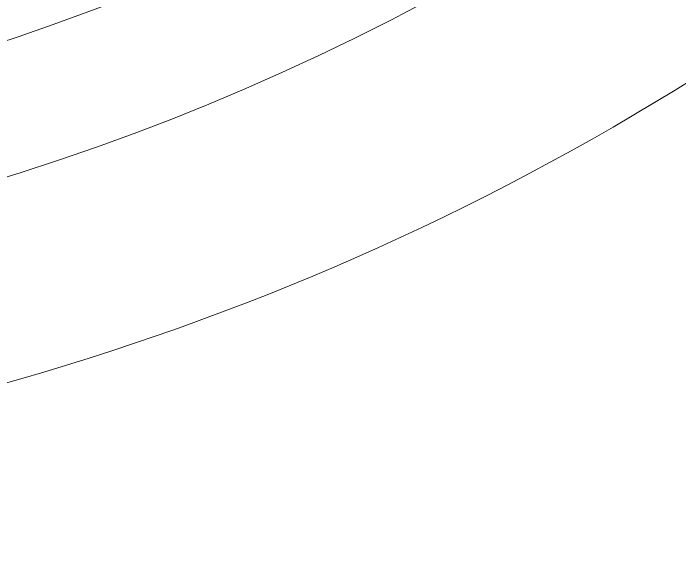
# Model space of a CAD drawing. Header units: metres. Extents: x 251860 to 269438, y 1966787 to 1972367.
# Drawn here: x 267213.7 to 267308.1, y 1969613.8 to 1969690.1 of the extents above; entities that cross this region are included whole.
import ezdxf

# ---------------------------------------------------------------- set-up
doc = ezdxf.new("R2010")
doc.units = ezdxf.units.M
doc.header["$MEASUREMENT"] = 0
doc.layers.get('0').update_dxf_attribs({"linetype": 'CONTINUOUS', "lineweight": 100})
doc.layers.add('Wall', color=7, linetype='CONTINUOUS', lineweight=20)
doc.layers.add('zelen', color=74, linetype='CONTINUOUS')

# ---------------------------------------------------------------- blocks, each defined once
blk = doc.blocks.new('z_25')
at = {"linetype": 'ByBlock', "lineweight": -2}
for p, q in [((-76.2, 536.5), (-39.3, 750.7)), ((-61.4, 377.5), (-39.3, 750.7)), ((-39.3, 750.7), (75.6, 531)), ((-405.8, 610.9), (-193.8, 482.3)), ((-326.5, 408.5), (-405.8, 610.9)), ((-231.6, 280), (-405.8, 610.9)), ((-115.8, 339.3), (-76.2, 536.5)), ((75.6, 531), (61.4, 212.4)), ((-193.8, 482.3), (-41.1, 202.3)), ((-228.2, 134.9), (-326.5, 408.5)), ((234.2, 233.9), (362.2, 420.5)), ((362.2, 420.5), (261.8, 169.1)), ((268.5, 311.3), (362.2, 420.5)), ((0, 0), (-61.4, 377.5)), ((199.5, 254.6), (320.8, 373.9)), ((96.8, 202.2), (268.5, 311.3)), ((-1.5, 9.4), (-231.6, 280)), ((-407.2, 226.6), (-506.1, 249.7)), ((-506.1, 249.7), (-341.5, 103.5)), ((-506.1, 249.7), (-248.8, 130.2)), ((-265.3, 238.1), (-407.2, 226.6)), ((152.6, 184.8), (234.2, 233.9)), ((61.4, 212.4), (6.8, 23.5)), ((-41.1, 202.3), (11.3, 6.6)), ((8.4, 17.5), (96.8, 202.2)), ((9.9, 12), (152.6, 184.8)), ((261.8, 169.1), (95.5, 55.8)), ((3.7, -3.9), (-228.2, 134.9)), ((-248.8, 130.2), (6, -9.8)), ((-341.5, 103.5), (-180.8, 50.3)), ((-10.4, 99.5), (28, -182.6)), ((-314.5, 31.3), (-205.7, 58.5)), ((-180.8, 50.3), (24.7, -22.4)), ((95.5, 55.8), (0, 0)), ((141.9, -10.1), (76.1, 44.5)), ((-495.6, -170), (-314.5, 31.3)), ((-127.4, 31.4), (-217.4, -21.1)), ((-93, 19.2), (-171.1, -56.8)), ((178.1, -108.6), (55.5, 32.4)), ((-141.4, -78.6), (-74.3, 12.6)), ((15.6, 9.1), (39.5, -73.8)), ((-30.3, -2.9), (-83.2, -275.9)), ((274.3, -115.5), (141.9, -10.1)), ((-217.4, -21.1), (-311, -39.1)), ((-311, -39.1), (-495.6, -170)), ((-171.1, -56.8), (-370, -99.9)), ((-264.8, -372.7), (-141.4, -78.6)), ((39.5, -73.8), (126.7, -207.3)), ((-370, -99.9), (-495.6, -170)), ((378.3, -309.6), (178.1, -108.6)), ((378.3, -309.6), (274.3, -115.5)), ((28, -182.6), (-124.2, -430.2)), ((126.7, -207.3), (293.5, -253.8)), ((293.5, -253.8), (378.3, -309.6)), ((-83.2, -275.9), (-232.8, -618.5)), ((-232.8, -618.5), (-264.8, -372.7)), ((-124.2, -430.2), (-232.8, -618.5))]:
    blk.add_line(p, q, dxfattribs=at)

msp = doc.modelspace()

# ---------------------------------------------------------------- linework, layer by layer
at = {"layer": 'Wall', "ltscale": 2}
for centre, radius, start, end in [((267111.47338, 1969998.25278), 374.37944, 247.9704872, 21.632075), ((267111.26868, 1969993.48232), 323.53265, 268.2743152, 329.7895464), ((267111.26868, 1969993.48232), 341.93475, 268.2743152, 329.7895464)]:
    msp.add_arc(centre, radius, start, end, dxfattribs=at)

# ---------------------------------------------------------------- block references
at = {"layer": 'zelen', "xscale": 0.0578983821709191, "yscale": 0.0578983821709191, "zscale": 0.0578983821709191, "rotation": 303.152130175016}
msp.add_blockref('z_25', (267350.32018, 1969602.34529), dxfattribs=at)

doc.saveas('drawing.dxf')
